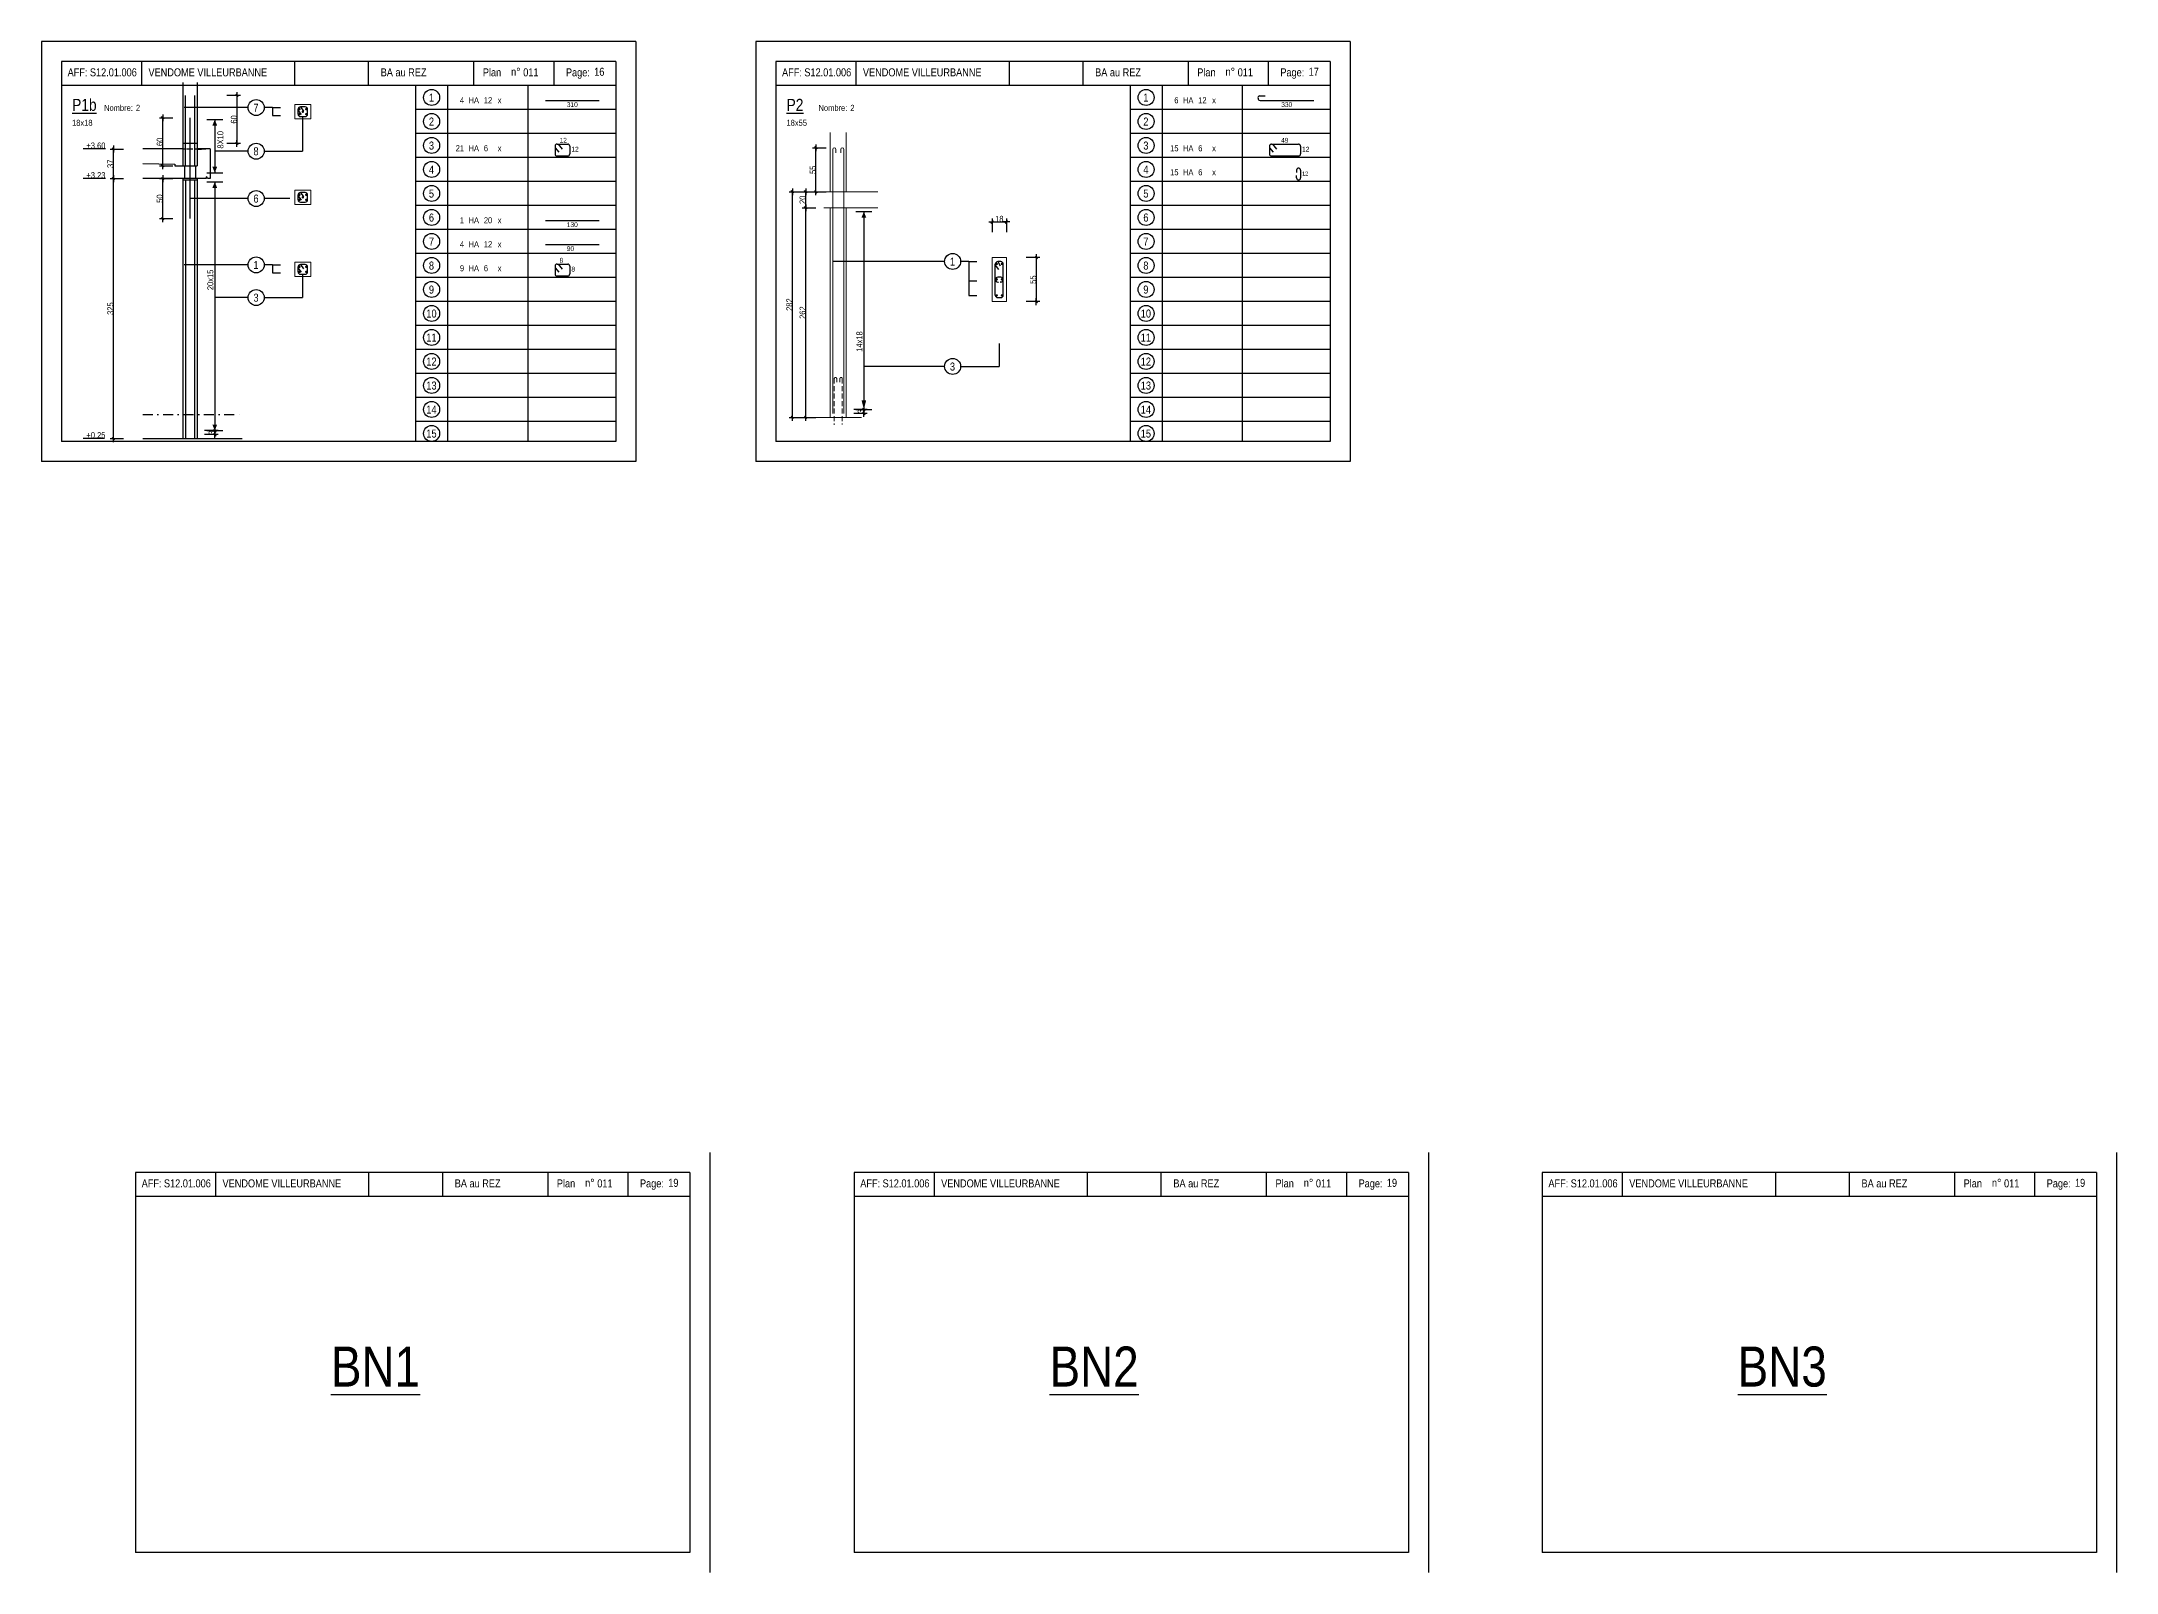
# Model space of a CAD drawing. Header units: metres. Extents: x -9927 to 45032, y -190416 to 12166.
# Drawn here: x 3712 to 8897, y -88247 to -84419 of the extents above; entities that cross this region are included whole.
import ezdxf
from ezdxf.enums import TextEntityAlignment as Align

# ---------------------------------------------------------------- set-up
doc = ezdxf.new("R2010")
doc.units = ezdxf.units.M
doc.header["$PDMODE"] = 65
for name, pattern in [('CACHE2', [0.1875, 0.125, -0.0625]), ('CONTINU', [0]), ('INTERROMPU2', [9.525, 6.35, -3.175]), ('TIRETPTX2', [50.8, 25.4, -12.7, 0, -12.7])]:
    doc.linetypes.add(name, pattern=pattern)
for name, color, linetype in [('01_cote_gen', 4, 'Continuous'), ('01_fenetres', 171, 'Continuous'), ('01_linteaux', 3, 'Continuous'), ('01_murs_sup', 6, 'INTERROMPU2'), ('01_sem', 42, 'Continuous'), ('01_texte', 230, 'Continuous'), ('AA_COTES', 2, 'Continuous')]:
    doc.layers.add(name, color=color, linetype=linetype)
doc.styles.add('ARIAL NA', font='ARIALN.TTF')
doc.styles.add('STYLE2', font='ARIALN.TTF')
doc.dimstyles.new('JB25', dxfattribs={"dimscale": 0.1, "dimtxt": 150, "dimasz": 17, "dimexe": 0.1, "dimexo": 0.1, "dimgap": 0.09, "dimtad": 1, "dimdec": 1, "dimlfac": 0.5, "dimdsep": 46, "dimtxsty": 'STYLE2', "dimblk1": 'BOND_G', "dimblk2": 'BOND_D', "dimsah": 1, "dimcen": 1.5, "dimdle": 0.01, "dimse1": 1, "dimse2": 1, "dimclrd": 4, "dimclre": 2, "dimclrt": 5, "dimadec": 0, "dimazin": 0, "dimtfac": 2.333333, "dimtdec": 1, "dimtix": 1, "dimtmove": 2, "dimatfit": 3, "dimldrblk": 'BOND_G', "dimfxl": 1, "dimtolj": 1, "dimtzin": 0, "dimarcsym": 0})

# ---------------------------------------------------------------- blocks, each defined once
blk = doc.blocks.new('BOND_G')
at = {"layer": 'AA_COTES', "color": 0}
for p, q in [((5, 0), (-5, 0)), ((1.8, 1.8), (-1.8, -1.8)), ((0, -5), (0, 15))]:
    blk.add_line(p, q, dxfattribs=at)
blk = doc.blocks.new('BOND_D')
at = {"layer": 'AA_COTES', "color": 0}
for p, q in [((5, 0), (-5, 0)), ((-1.8, -1.8), (1.8, 1.8)), ((0, 5), (0, -15))]:
    blk.add_line(p, q, dxfattribs=at)
blk = doc.blocks.new('*D792')
at = {"layer": '01_cote_gen', "color": 4, "linetype": 'Continuous', "lineweight": -2, "transparency": 16777216}
blk.add_line((3891.5, -85410), (3891.5, -84763.4), dxfattribs=at)
at = {"layer": 'DEFPOINTS', "color": 0, "linetype": 'Continuous', "lineweight": 0, "transparency": 16777216}
for p in [(3891.5, -84761.7), (4030.8, -84761.7), (4157.1, -85411.7)]:
    blk.add_point(p, dxfattribs=at)
at = {"layer": '01_cote_gen', "color": 4, "linetype": 'Continuous', "lineweight": -2, "transparency": 16777216, "xscale": 1.7, "yscale": 1.7, "zscale": 1.7}
for name, p, rotation in [('BOND_D', (3891.5, -84761.7), 90), ('BOND_G', (3891.5, -85411.7), 270)]:
    blk.add_blockref(name, p, dxfattribs=dict(at, rotation=rotation))
at = {"layer": '01_cote_gen', "color": 5, "linetype": 'Continuous', "lineweight": 0, "transparency": 16777216, "insert": (3883.9, -85086.7), "char_height": 15, "attachment_point": 5, "rotation": 90, "style": 'STYLE2'}
blk.add_mtext('\\A1;325', dxfattribs=at)
blk = doc.blocks.new('*D793')
at = {"layer": '01_cote_gen', "color": 4, "linetype": 'Continuous', "lineweight": -2, "transparency": 16777216}
blk.add_line((3891.5, -84760), (3891.5, -84689.4), dxfattribs=at)
at = {"layer": 'DEFPOINTS', "color": 0, "linetype": 'Continuous', "lineweight": 0, "transparency": 16777216}
for p in [(3891.5, -84687.7), (3979.1, -84687.7), (3979.1, -84761.7)]:
    blk.add_point(p, dxfattribs=at)
at = {"layer": '01_cote_gen', "color": 4, "linetype": 'Continuous', "lineweight": -2, "transparency": 16777216, "xscale": 1.7, "yscale": 1.7, "zscale": 1.7}
for name, p, rotation in [('BOND_D', (3891.5, -84687.7), 90), ('BOND_G', (3891.5, -84761.7), 270)]:
    blk.add_blockref(name, p, dxfattribs=dict(at, rotation=rotation))
at = {"layer": '01_cote_gen', "color": 5, "linetype": 'Continuous', "lineweight": 0, "transparency": 16777216, "insert": (3883.9, -84724.7), "char_height": 15, "attachment_point": 5, "rotation": 90, "style": 'STYLE2'}
blk.add_mtext('\\A1;37', dxfattribs=at)
blk = doc.blocks.new('*D794')
at = {"layer": '01_cote_gen', "color": 4, "linetype": 'Continuous', "lineweight": -2, "transparency": 16777216}
blk.add_line((4144.8, -85393.4), (4144.8, -85400), dxfattribs=at)
at = {"layer": 'DEFPOINTS', "color": 0, "linetype": 'Continuous', "lineweight": 0, "transparency": 16777216}
for p in [(4094.9, -85401.7), (4138, -85391.7), (4144.8, -85401.7)]:
    blk.add_point(p, dxfattribs=at)
at = {"layer": '01_cote_gen', "color": 4, "linetype": 'Continuous', "lineweight": -2, "transparency": 16777216, "xscale": 1.7, "yscale": 1.7, "zscale": 1.7}
for name, p, rotation in [('BOND_G', (4144.8, -85391.7), 90), ('BOND_D', (4144.8, -85401.7), 270)]:
    blk.add_blockref(name, p, dxfattribs=dict(at, rotation=rotation))
at = {"layer": '01_cote_gen', "color": 5, "linetype": 'Continuous', "lineweight": 0, "transparency": 16777216, "insert": (4137.1, -85396.7), "char_height": 15, "attachment_point": 5, "rotation": 90, "style": 'STYLE2'}
blk.add_mtext('\\A1;3', dxfattribs=at)
blk = doc.blocks.new('*D795')
at = {"layer": '01_cote_gen', "color": 4, "linetype": 'Continuous', "lineweight": -2, "transparency": 16777216}
blk.add_line((4014.8, -84860), (4014.8, -84763.4), dxfattribs=at)
at = {"layer": 'DEFPOINTS', "color": 0, "linetype": 'Continuous', "lineweight": 0, "transparency": 16777216}
for p in [(4014.8, -84761.7), (4053.3, -84761.7), (4046.5, -84861.7)]:
    blk.add_point(p, dxfattribs=at)
at = {"layer": '01_cote_gen', "color": 4, "linetype": 'Continuous', "lineweight": -2, "transparency": 16777216, "xscale": 1.7, "yscale": 1.7, "zscale": 1.7}
for name, p, rotation in [('BOND_D', (4014.8, -84761.7), 90), ('BOND_G', (4014.8, -84861.7), 270)]:
    blk.add_blockref(name, p, dxfattribs=dict(at, rotation=rotation))
at = {"layer": '01_cote_gen', "color": 5, "linetype": 'Continuous', "lineweight": 0, "transparency": 16777216, "insert": (4007.2, -84811.7), "char_height": 15, "attachment_point": 5, "rotation": 90, "style": 'STYLE2'}
blk.add_mtext('\\A1;50', dxfattribs=at)
blk = doc.blocks.new('*D796')
at = {"layer": '01_cote_gen', "color": 4, "linetype": 'Continuous', "lineweight": -2, "transparency": 16777216}
blk.add_line((4014.8, -84728), (4014.8, -84611.4), dxfattribs=at)
at = {"layer": 'DEFPOINTS', "color": 0, "linetype": 'Continuous', "lineweight": 0, "transparency": 16777216}
for p in [(4014.8, -84609.7), (4082.9, -84609.7), (4077.9, -84729.7)]:
    blk.add_point(p, dxfattribs=at)
at = {"layer": '01_cote_gen', "color": 4, "linetype": 'Continuous', "lineweight": -2, "transparency": 16777216, "xscale": 1.7, "yscale": 1.7, "zscale": 1.7}
for name, p, rotation in [('BOND_D', (4014.8, -84609.7), 90), ('BOND_G', (4014.8, -84729.7), 270)]:
    blk.add_blockref(name, p, dxfattribs=dict(at, rotation=rotation))
at = {"layer": '01_cote_gen', "color": 5, "linetype": 'Continuous', "lineweight": 0, "transparency": 16777216, "insert": (4007.2, -84669.7), "char_height": 15, "attachment_point": 5, "rotation": 90, "style": 'STYLE2'}
blk.add_mtext('\\A1;60', dxfattribs=at)
blk = doc.blocks.new('*D797')
at = {"layer": '01_cote_gen', "color": 4, "linetype": 'Continuous', "lineweight": -2, "transparency": 16777216}
blk.add_line((4200.2, -84555.4), (4200.2, -84672), dxfattribs=at)
at = {"layer": 'DEFPOINTS', "color": 0, "linetype": 'Continuous', "lineweight": 0, "transparency": 16777216}
for p in [(4121.5, -84553.7), (4127.9, -84673.7), (4200.2, -84673.7)]:
    blk.add_point(p, dxfattribs=at)
at = {"layer": '01_cote_gen', "color": 4, "linetype": 'Continuous', "lineweight": -2, "transparency": 16777216, "xscale": 1.7, "yscale": 1.7, "zscale": 1.7}
for name, p, rotation in [('BOND_G', (4200.2, -84553.7), 90), ('BOND_D', (4200.2, -84673.7), 270)]:
    blk.add_blockref(name, p, dxfattribs=dict(at, rotation=rotation))
at = {"layer": '01_cote_gen', "color": 5, "linetype": 'Continuous', "lineweight": 0, "transparency": 16777216, "insert": (4192.6, -84613.7), "char_height": 15, "attachment_point": 5, "rotation": 90, "style": 'STYLE2'}
blk.add_mtext('\\A1;60', dxfattribs=at)
blk = doc.blocks.new('*D798')
at = {"layer": '01_cote_gen', "color": 4, "linetype": 'Continuous', "lineweight": -2, "transparency": 16777216}
blk.add_line((5588.4, -85357), (5588.4, -84796.4), dxfattribs=at)
at = {"layer": 'DEFPOINTS', "color": 0, "linetype": 'Continuous', "lineweight": 0, "transparency": 16777216}
for p in [(5588.4, -84794.7), (5723.1, -84794.7), (5683.1, -85358.7)]:
    blk.add_point(p, dxfattribs=at)
at = {"layer": '01_cote_gen', "color": 4, "linetype": 'Continuous', "lineweight": -2, "transparency": 16777216, "xscale": 1.7, "yscale": 1.7, "zscale": 1.7}
for name, p, rotation in [('BOND_D', (5588.4, -84794.7), 90), ('BOND_G', (5588.4, -85358.7), 270)]:
    blk.add_blockref(name, p, dxfattribs=dict(at, rotation=rotation))
at = {"layer": '01_cote_gen', "color": 5, "linetype": 'Continuous', "lineweight": 0, "transparency": 16777216, "insert": (5580.8, -85076.7), "char_height": 15, "attachment_point": 5, "rotation": 90, "style": 'STYLE2'}
blk.add_mtext('\\A1;282', dxfattribs=at)
blk = doc.blocks.new('*D799')
at = {"layer": '01_cote_gen', "color": 4, "linetype": 'Continuous', "lineweight": -2, "transparency": 16777216}
blk.add_line((5621.6, -84833), (5621.6, -84796.4), dxfattribs=at)
at = {"layer": 'DEFPOINTS', "color": 0, "linetype": 'Continuous', "lineweight": 0, "transparency": 16777216}
for p in [(5621.6, -84794.7), (5769.8, -84794.7), (5778.9, -84834.7)]:
    blk.add_point(p, dxfattribs=at)
at = {"layer": '01_cote_gen', "color": 4, "linetype": 'Continuous', "lineweight": -2, "transparency": 16777216, "xscale": 1.7, "yscale": 1.7, "zscale": 1.7}
for name, p, rotation in [('BOND_D', (5621.6, -84794.7), 90), ('BOND_G', (5621.6, -84834.7), 270)]:
    blk.add_blockref(name, p, dxfattribs=dict(at, rotation=rotation))
at = {"layer": '01_cote_gen', "color": 5, "linetype": 'Continuous', "lineweight": 0, "transparency": 16777216, "insert": (5613.9, -84814.7), "char_height": 15, "attachment_point": 5, "rotation": 90, "style": 'STYLE2'}
blk.add_mtext('\\A1;20', dxfattribs=at)
blk = doc.blocks.new('*D800')
at = {"layer": '01_cote_gen', "color": 4, "linetype": 'Continuous', "lineweight": -2, "transparency": 16777216}
blk.add_line((5621.6, -85357), (5621.6, -84836.4), dxfattribs=at)
at = {"layer": 'DEFPOINTS', "color": 0, "linetype": 'Continuous', "lineweight": 0, "transparency": 16777216}
for p in [(5621.6, -84834.7), (5630.1, -84834.7), (5639.7, -85358.7)]:
    blk.add_point(p, dxfattribs=at)
at = {"layer": '01_cote_gen', "color": 4, "linetype": 'Continuous', "lineweight": -2, "transparency": 16777216, "xscale": 1.7, "yscale": 1.7, "zscale": 1.7}
for name, p, rotation in [('BOND_D', (5621.6, -84834.7), 90), ('BOND_G', (5621.6, -85358.7), 270)]:
    blk.add_blockref(name, p, dxfattribs=dict(at, rotation=rotation))
at = {"layer": '01_cote_gen', "color": 5, "linetype": 'Continuous', "lineweight": 0, "transparency": 16777216, "insert": (5613.9, -85096.7), "char_height": 15, "attachment_point": 5, "rotation": 90, "style": 'STYLE2'}
blk.add_mtext('\\A1;262', dxfattribs=at)
blk = doc.blocks.new('*D801')
at = {"layer": '01_cote_gen', "color": 4, "linetype": 'Continuous', "lineweight": -2, "transparency": 16777216}
blk.add_line((5767, -85340.4), (5767, -85347), dxfattribs=at)
at = {"layer": 'DEFPOINTS', "color": 0, "linetype": 'Continuous', "lineweight": 0, "transparency": 16777216}
for p in [(5717.1, -85348.7), (5760.2, -85338.7), (5767, -85348.7)]:
    blk.add_point(p, dxfattribs=at)
at = {"layer": '01_cote_gen', "color": 4, "linetype": 'Continuous', "lineweight": -2, "transparency": 16777216, "xscale": 1.7, "yscale": 1.7, "zscale": 1.7}
for name, p, rotation in [('BOND_G', (5767, -85338.7), 90), ('BOND_D', (5767, -85348.7), 270)]:
    blk.add_blockref(name, p, dxfattribs=dict(at, rotation=rotation))
at = {"layer": '01_cote_gen', "color": 5, "linetype": 'Continuous', "lineweight": 0, "transparency": 16777216, "insert": (5759.3, -85343.7), "char_height": 15, "attachment_point": 5, "rotation": 90, "style": 'STYLE2'}
blk.add_mtext('\\A1;3', dxfattribs=at)
blk = doc.blocks.new('*D802')
at = {"layer": '01_cote_gen', "color": 4, "linetype": 'Continuous', "lineweight": -2, "transparency": 16777216}
blk.add_line((5647.1, -84793), (5647.1, -84686.4), dxfattribs=at)
at = {"layer": 'DEFPOINTS', "color": 0, "linetype": 'Continuous', "lineweight": 0, "transparency": 16777216}
for p in [(5647.1, -84684.7), (5713.1, -84684.7), (5666.7, -84794.7)]:
    blk.add_point(p, dxfattribs=at)
at = {"layer": '01_cote_gen', "color": 4, "linetype": 'Continuous', "lineweight": -2, "transparency": 16777216, "xscale": 1.7, "yscale": 1.7, "zscale": 1.7}
for name, p, rotation in [('BOND_D', (5647.1, -84684.7), 90), ('BOND_G', (5647.1, -84794.7), 270)]:
    blk.add_blockref(name, p, dxfattribs=dict(at, rotation=rotation))
at = {"layer": '01_cote_gen', "color": 5, "linetype": 'Continuous', "lineweight": 0, "transparency": 16777216, "insert": (5639.5, -84739.7), "char_height": 15, "attachment_point": 5, "rotation": 90, "style": 'STYLE2'}
blk.add_mtext('\\A1;55', dxfattribs=at)
blk = doc.blocks.new('*D803')
at = {"layer": '01_cote_gen', "color": 4, "linetype": 'Continuous', "lineweight": -2, "transparency": 16777216}
blk.add_line((6197.9, -84961), (6197.9, -85067.6), dxfattribs=at)
at = {"layer": 'DEFPOINTS', "color": 0, "linetype": 'Continuous', "lineweight": 0, "transparency": 16777216}
for p in [(6123.5, -84959.3), (6123.5, -85069.3), (6197.9, -85069.3)]:
    blk.add_point(p, dxfattribs=at)
at = {"layer": '01_cote_gen', "color": 4, "linetype": 'Continuous', "lineweight": -2, "transparency": 16777216, "xscale": 1.7, "yscale": 1.7, "zscale": 1.7}
for name, p, rotation in [('BOND_G', (6197.9, -84959.3), 90), ('BOND_D', (6197.9, -85069.3), 270)]:
    blk.add_blockref(name, p, dxfattribs=dict(at, rotation=rotation))
at = {"layer": '01_cote_gen', "color": 5, "linetype": 'Continuous', "lineweight": 0, "transparency": 16777216, "insert": (6190.2, -85014.3), "char_height": 15, "attachment_point": 5, "rotation": 90, "style": 'STYLE2'}
blk.add_mtext('\\A1;55', dxfattribs=at)
blk = doc.blocks.new('*D804')
at = {"layer": '01_cote_gen', "color": 4, "linetype": 'Continuous', "lineweight": -2, "transparency": 16777216}
blk.add_line((6089.2, -84870.1), (6121.8, -84870.1), dxfattribs=at)
at = {"layer": 'DEFPOINTS', "color": 0, "linetype": 'Continuous', "lineweight": 0, "transparency": 16777216}
for p in [(6123.5, -84870.1), (6087.5, -84959.3), (6123.5, -84959.3)]:
    blk.add_point(p, dxfattribs=at)
at = {"layer": '01_cote_gen', "color": 4, "linetype": 'Continuous', "lineweight": -2, "transparency": 16777216, "xscale": 1.7, "yscale": 1.7, "zscale": 1.7, "rotation": 180}
blk.add_blockref('BOND_G', (6087.5, -84870.1), dxfattribs=at)
at = {"layer": '01_cote_gen', "color": 4, "linetype": 'Continuous', "lineweight": -2, "transparency": 16777216, "xscale": 1.7, "yscale": 1.7, "zscale": 1.7}
blk.add_blockref('BOND_D', (6123.5, -84870.1), dxfattribs=at)
at = {"layer": '01_cote_gen', "color": 5, "linetype": 'Continuous', "lineweight": 0, "transparency": 16777216, "insert": (6105.5, -84862.4), "char_height": 15, "attachment_point": 5, "style": 'STYLE2'}
blk.add_mtext('\\A1;18', dxfattribs=at)

msp = doc.modelspace()

# ---------------------------------------------------------------- linework, layer by layer
at = {"layer": '01_cote_gen', "color": 2, "linetype": 'CACHE2', "lineweight": 0, "ltscale": 100}
for p, q in [((5693.09, -85261.75), (5693.09, -85377.31)), ((5699.09, -85261.75), (5699.09, -85270.72)), ((5707.09, -85261.75), (5707.09, -85270.72)), ((5713.09, -85261.75), (5713.09, -85376.46))]:
    msp.add_line(p, q, dxfattribs=at)
for centre in [(5696.09, -85261.75), (5710.09, -85261.75)]:
    msp.add_arc(centre, 3, 0, 180, dxfattribs=at)
at = {"layer": '01_fenetres', "ltscale": 30}
for p, q in [((3761.76, -84468.86), (3761.76, -85418.86)), ((3761.76, -84468.86), (3761.76, -85418.86)), ((3761.76, -84468.86), (3761.76, -85418.86)), ((5146.76, -84468.86), (3761.76, -84468.86)), ((3961.76, -84468.86), (3961.76, -84528.86)), ((4344.26, -84468.86), (4344.26, -84528.86)), ((4528.52, -84468.86), (4528.52, -84528.86)), ((4792.62, -84528.86), (4792.62, -84468.86)), ((4992.62, -84528.86), (4992.62, -84468.86)), ((5146.76, -84468.86), (5146.76, -85418.86)), ((5547.2, -84468.86), (5547.2, -85418.86)), ((5547.2, -84468.86), (5547.2, -85418.86)), ((5547.2, -84468.86), (5547.2, -85418.86)), ((6932.2, -84468.86), (5547.2, -84468.86)), ((5747.2, -84468.86), (5747.2, -84528.86)), ((6129.7, -84468.86), (6129.7, -84528.86)), ((6313.96, -84468.86), (6313.96, -84528.86)), ((6578.07, -84528.86), (6578.07, -84468.86)), ((6778.07, -84528.86), (6778.07, -84468.86)), ((6932.2, -84468.86), (6932.2, -85418.86)), ((5146.76, -84528.86), (3761.76, -84528.86)), ((6932.2, -84528.86), (5547.2, -84528.86)), ((5146.76, -85418.86), (3761.76, -85418.86)), ((6932.2, -85418.86), (5547.2, -85418.86)), ((3946.79, -87246.54), (3946.79, -88196.54)), ((3946.79, -87246.54), (3946.79, -88196.54)), ((3946.79, -87246.54), (3946.79, -88196.54)), ((5331.79, -87246.54), (3946.79, -87246.54)), ((4146.79, -87246.54), (4146.79, -87306.54)), ((4529.29, -87246.54), (4529.29, -87306.54)), ((4713.56, -87246.54), (4713.56, -87306.54)), ((4977.66, -87306.54), (4977.66, -87246.54)), ((5177.66, -87306.54), (5177.66, -87246.54)), ((5331.79, -87246.54), (5331.79, -88196.54)), ((5742.74, -87246.54), (5742.74, -88196.54)), ((5742.74, -87246.54), (5742.74, -88196.54)), ((5742.74, -87246.54), (5742.74, -88196.54)), ((7127.74, -87246.54), (5742.74, -87246.54)), ((5942.74, -87246.54), (5942.74, -87306.54)), ((6325.24, -87246.54), (6325.24, -87306.54)), ((6509.5, -87246.54), (6509.5, -87306.54)), ((6773.6, -87306.54), (6773.6, -87246.54)), ((6973.6, -87306.54), (6973.6, -87246.54)), ((7127.74, -87246.54), (7127.74, -88196.54)), ((7462.47, -87246.54), (7462.47, -88196.54)), ((7462.47, -87246.54), (7462.47, -88196.54)), ((7462.47, -87246.54), (7462.47, -88196.54)), ((8847.47, -87246.54), (7462.47, -87246.54)), ((7662.47, -87246.54), (7662.47, -87306.54)), ((8044.97, -87246.54), (8044.97, -87306.54)), ((8229.23, -87246.54), (8229.23, -87306.54)), ((8493.34, -87306.54), (8493.34, -87246.54)), ((8693.34, -87306.54), (8693.34, -87246.54)), ((8847.47, -87246.54), (8847.47, -88196.54)), ((5331.79, -87306.54), (3946.79, -87306.54)), ((7127.74, -87306.54), (5742.74, -87306.54)), ((8847.47, -87306.54), (7462.47, -87306.54)), ((5331.79, -88196.54), (3946.79, -88196.54)), ((7127.74, -88196.54), (5742.74, -88196.54)), ((8847.47, -88196.54), (7462.47, -88196.54))]:
    msp.add_line(p, q, dxfattribs=at)
at = {"layer": '01_linteaux'}
for p, q in [((4064.9, -84521.3), (4064.9, -84673.65)), ((4100.9, -84521.3), (4100.9, -84673.65)), ((4070.89, -84553.65), (4070.89, -84729.65)), ((4094.54, -84553.65), (4094.54, -84729.65)), ((4064.9, -84687.65), (3964.65, -84687.65)), ((4068.9, -84729.65), (4068.9, -84761.65)), ((4096.9, -84729.65), (4096.9, -84761.65)), ((4132.9, -84687.65), (4100.9, -84687.65)), ((4064.9, -84761.65), (4064.9, -85411.65)), ((4100.9, -84765.65), (4064.9, -84765.65)), ((4071.35, -84767.33), (4071.35, -85411.65)), ((4094.28, -84767.33), (4094.28, -85411.65)), ((4100.9, -84761.65), (4100.9, -85411.65)), ((3964.65, -85411.65), (4213.63, -85411.65))]:
    msp.add_line(p, q, dxfattribs=at)
at = {"layer": '01_linteaux', "linetype": 'Continuous'}
for p, q in [((4971.53, -84566.1), (5105.84, -84566.1)), ((6755.74, -84555.12), (6769.48, -84555.12)), ((6756.97, -84566.1), (6891.28, -84566.1)), ((4995.21, -84680.39), (4995.21, -84700)), ((5000.21, -84675.39), (5027.11, -84675.39)), ((5002.9, -84675.39), (5012.88, -84687.7)), ((5032.11, -84680.39), (5032.11, -84700)), ((6780.65, -84680.39), (6780.65, -84700)), ((6785.65, -84675.39), (6853.23, -84675.39)), ((6788.34, -84675.39), (6798.32, -84687.7)), ((6858.23, -84680.39), (6858.23, -84700)), ((4995.21, -84684.53), (5004.4, -84695.87)), ((5000.21, -84705), (5027.11, -84705)), ((6780.65, -84684.53), (6789.84, -84695.87)), ((6785.65, -84705), (6853.23, -84705)), ((6848.23, -84740.39), (6848.23, -84746.77)), ((6848.23, -84760), (6848.23, -84754.16)), ((6858.23, -84740.39), (6858.23, -84760)), ((4971.53, -84866.34), (5105.84, -84866.34)), ((4971.53, -84926.1), (5105.84, -84926.1)), ((4995.21, -84980.39), (4995.21, -85000)), ((4995.21, -84984.53), (5004.4, -84995.87)), ((5000.21, -84975.39), (5027.11, -84975.39)), ((5002.9, -84975.39), (5012.88, -84987.7)), ((5032.11, -84980.39), (5032.11, -85000)), ((5000.21, -85005), (5027.11, -85005))]:
    msp.add_line(p, q, dxfattribs=at)
at = {"layer": '01_linteaux', "linetype": 'TIRETPTX2'}
msp.add_line((3964.65, -85351.65), (4213.63, -85351.65), dxfattribs=at)
at = {"layer": '01_linteaux', "linetype": 'Continuous'}
for centre, start, end in [((6756.85, -84559.99), 102.77382, 192.77382), ((6756.97, -84561.1), 180, 270), ((5000.21, -84680.39), 90, 180), ((5027.11, -84680.39), 0, 90), ((6785.65, -84680.39), 90, 180), ((6853.23, -84680.39), 0, 90), ((5000.21, -84700), 180, 270), ((5027.11, -84700), 270, 0), ((6785.65, -84700), 180, 270), ((6853.23, -84700), 270, 0), ((6853.23, -84740.39), 90, 180), ((6853.23, -84760), 180, 270), ((6853.23, -84740.39), 0, 90), ((6853.23, -84760), 270, 0), ((5000.21, -84980.39), 90, 180), ((5027.11, -84980.39), 0, 90), ((5000.21, -85000), 180, 270), ((5027.11, -85000), 270, 0)]:
    msp.add_arc(centre, 5, start, end, dxfattribs=at)
at = {"layer": '01_murs_sup', "linetype": 'CONTINU', "ltscale": 2}
for p, q in [((4082.9, -84861.65), (4082.9, -84609.65)), ((4100.9, -84673.65), (4064.9, -84673.65)), ((4064.9, -84673.65), (4064.9, -84729.65)), ((4100.9, -84673.65), (4100.9, -84729.65)), ((3964.65, -84724.08), (4044.9, -84725.17)), ((4044.9, -84725.17), (4044.9, -84729.65)), ((4044.9, -84729.65), (4100.9, -84729.65)), ((4132.9, -84687.65), (4100.9, -84689.65)), ((4132.9, -84687.65), (4132.9, -84761.65)), ((4122.9, -84761.65), (3964.65, -84761.65)), ((4122.9, -84757.65), (4122.9, -84761.65)), ((4132.9, -84761.65), (4126.9, -84761.65))]:
    msp.add_line(p, q, dxfattribs=at)
at = {"layer": '01_murs_sup', "color": 2}
msp.add_line((4064.9, -84687.65), (4100.9, -84687.65), dxfattribs=at)
at = {"layer": '01_murs_sup', "linetype": 'CONTINU', "ltscale": 2}
msp.add_arc((4122.9, -84761.65), 4, 0, 90, dxfattribs=at)
at = {"layer": '01_sem', "color": 2, "lineweight": 0, "ltscale": 7}
for p, q in [((4344.94, -84612.48), (4344.94, -84576.48)), ((4384.94, -84576.48), (4344.94, -84576.48)), ((4344.94, -84612.48), (4344.94, -84576.48)), ((4384.94, -84576.48), (4344.94, -84576.48)), ((4384.94, -84612.48), (4384.94, -84576.48)), ((4344.94, -84612.48), (4384.94, -84612.48)), ((4344.94, -84612.48), (4384.94, -84612.48)), ((5683.09, -84646.1), (5683.09, -84794.75)), ((5723.09, -84646.1), (5723.09, -84794.75)), ((5689.09, -84688.75), (5689.09, -85348.75)), ((5697.09, -84688.75), (5697.09, -84697.15)), ((5709.09, -84688.75), (5709.09, -84697.15)), ((5717.09, -84688.75), (5717.09, -85348.75)), ((4384.94, -84790.53), (4344.94, -84790.54)), ((4384.94, -84790.53), (4344.94, -84790.54)), ((4344.94, -84826.54), (4344.94, -84790.54)), ((4344.94, -84826.54), (4344.94, -84790.54)), ((4344.94, -84826.54), (4384.94, -84826.54)), ((4344.94, -84826.54), (4384.94, -84826.54)), ((4384.94, -84826.54), (4384.94, -84790.53)), ((5683.09, -84794.75), (5666.66, -84794.75)), ((5683.09, -84834.75), (5666.66, -84834.75)), ((5802.27, -84794.75), (5683.09, -84794.75)), ((5683.09, -84834.75), (5683.09, -85358.75)), ((5802.27, -84834.75), (5683.09, -84834.75)), ((5723.09, -84834.75), (5723.09, -85358.75)), ((4344.94, -85006.66), (4344.94, -84970.65)), ((4384.94, -84970.65), (4344.94, -84970.65)), ((4344.94, -85006.66), (4344.94, -84970.65)), ((4384.94, -84970.65), (4344.94, -84970.65)), ((4384.94, -85006.66), (4384.94, -84970.65)), ((6087.51, -85069.32), (6087.51, -84959.32)), ((6123.51, -84959.32), (6087.51, -84959.32)), ((6087.51, -85069.32), (6087.51, -84959.32)), ((6123.51, -84959.32), (6087.51, -84959.32)), ((6123.51, -85069.32), (6123.51, -84959.32)), ((4344.94, -85006.66), (4384.94, -85006.66)), ((4344.94, -85006.66), (4384.94, -85006.66)), ((6087.51, -85069.32), (6123.51, -85069.32)), ((6087.51, -85069.32), (6123.51, -85069.32)), ((5760.64, -85358.75), (5627.36, -85358.75))]:
    msp.add_line(p, q, dxfattribs=at)
for centre in [(5693.09, -84688.75), (5713.09, -84688.75)]:
    msp.add_arc(centre, 4, 0, 180, dxfattribs=at)
at = {"layer": '01_texte', "ltscale": 30}
for p, q in [((5196.76, -84418.86), (3711.76, -84418.86)), ((3711.76, -84418.86), (3711.76, -85468.86)), ((5196.76, -84418.86), (5196.76, -85468.86)), ((5196.76, -84418.86), (5196.76, -85468.86)), ((6982.2, -84418.86), (5497.2, -84418.86)), ((5497.2, -84418.86), (5497.2, -85468.86)), ((6982.2, -84418.86), (6982.2, -85468.86)), ((6982.2, -84418.86), (6982.2, -85468.86)), ((4646.76, -84528.86), (4646.76, -85418.86)), ((4726.76, -84528.86), (4726.76, -85418.86)), ((4926.76, -84528.86), (4926.76, -85418.86)), ((6432.2, -84528.86), (6432.2, -85418.86)), ((6512.2, -84528.86), (6512.2, -85418.86)), ((6712.2, -84528.86), (6712.2, -85418.86)), ((4124.64, -84613.97), (4164.95, -84613.97)), ((4144.79, -84613.97), (4144.79, -84747.29)), ((4352.94, -84600.48), (4352.94, -84588.48)), ((4352.94, -84591.03), (4360.94, -84601.76)), ((4370.94, -84582.48), (4358.94, -84582.48)), ((4358.94, -84582.48), (4366.94, -84593.21)), ((4358.94, -84606.48), (4370.94, -84606.48)), ((4376.94, -84600.48), (4376.94, -84588.48)), ((5146.76, -84588.86), (4646.76, -84588.86)), ((6932.2, -84588.86), (6432.2, -84588.86)), ((5146.76, -84648.86), (4646.76, -84648.86)), ((6932.2, -84648.86), (6432.2, -84648.86)), ((5146.76, -84708.86), (4646.76, -84708.86)), ((6932.2, -84708.86), (6432.2, -84708.86)), ((4124.64, -84747.29), (4164.95, -84747.29)), ((4124.64, -84769.8), (4164.95, -84769.8)), ((4144.79, -84769.8), (4144.79, -85398.53)), ((4144.79, -84769.8), (4144.79, -85058.7)), ((5146.76, -84768.86), (4646.76, -84768.86)), ((6932.2, -84768.86), (6432.2, -84768.86)), ((4352.94, -84814.54), (4352.94, -84802.53)), ((4352.94, -84805.09), (4360.94, -84815.81)), ((4370.94, -84796.53), (4358.94, -84796.53)), ((4358.94, -84796.53), (4366.94, -84807.26)), ((4358.94, -84820.54), (4370.94, -84820.54)), ((4376.94, -84814.54), (4376.94, -84802.53)), ((5146.76, -84828.86), (4646.76, -84828.86)), ((6932.2, -84828.86), (6432.2, -84828.86)), ((5146.76, -84888.86), (4646.76, -84888.86)), ((5746.83, -84844.03), (5787.14, -84844.03)), ((5766.99, -84844.03), (5766.99, -85345.62)), ((6932.2, -84888.86), (6432.2, -84888.86)), ((4352.94, -84994.66), (4352.94, -84982.65)), ((4352.94, -84985.21), (4360.94, -84995.93)), ((4370.94, -84976.65), (4358.94, -84976.65)), ((4358.94, -84976.65), (4366.94, -84987.38)), ((4376.94, -84994.66), (4376.94, -84982.65)), ((5146.76, -84948.86), (4646.76, -84948.86)), ((6095.51, -85053.32), (6095.51, -84975.32)), ((6095.51, -84977.87), (6103.51, -84988.6)), ((6109.51, -84969.32), (6101.51, -84969.32)), ((6101.51, -84969.32), (6107.51, -84980.05)), ((6115.51, -85053.32), (6115.51, -84975.32)), ((6932.2, -84948.86), (6432.2, -84948.86)), ((4358.94, -85000.66), (4370.94, -85000.66)), ((5146.76, -85008.86), (4646.76, -85008.86)), ((6109.51, -85008.32), (6101.51, -85008.32)), ((6101.51, -85020.32), (6103.69, -85020.32)), ((6109.51, -85020.32), (6107.32, -85020.32)), ((6932.2, -85008.86), (6432.2, -85008.86)), ((5146.76, -85068.86), (4646.76, -85068.86)), ((6101.51, -85059.32), (6109.51, -85059.32)), ((6932.2, -85068.86), (6432.2, -85068.86)), ((5146.76, -85128.86), (4646.76, -85128.86)), ((6932.2, -85128.86), (6432.2, -85128.86)), ((5146.76, -85188.86), (4646.76, -85188.86)), ((6932.2, -85188.86), (6432.2, -85188.86)), ((5146.76, -85248.86), (4646.76, -85248.86)), ((6932.2, -85248.86), (6432.2, -85248.86)), ((5146.76, -85308.86), (4646.76, -85308.86)), ((5746.83, -85338.75), (5787.14, -85338.75)), ((6932.2, -85308.86), (6432.2, -85308.86)), ((4124.64, -85391.65), (4164.95, -85391.65)), ((5146.76, -85368.86), (4646.76, -85368.86)), ((6932.2, -85368.86), (6432.2, -85368.86)), ((5196.76, -85468.86), (3711.76, -85468.86)), ((6982.2, -85468.86), (5497.2, -85468.86)), ((5381.79, -87196.54), (5381.79, -88246.54)), ((7177.74, -87196.54), (7177.74, -88246.54)), ((8897.47, -87196.54), (8897.47, -88246.54))]:
    msp.add_line(p, q, dxfattribs=at)
at = {"layer": '01_texte'}
for p, q in [((4228.25, -84584.08), (4068.5, -84584.08)), ((4288.72, -84584.08), (4268.25, -84584.08)), ((4288.72, -84584.08), (4288.72, -84603.84)), ((4288.72, -84584.08), (4308.73, -84584.08)), ((4288.72, -84603.84), (4308.73, -84603.84)), ((4364.15, -84606.48), (4364.15, -84693.14)), ((3871.73, -84687.65), (3816.14, -84687.65)), ((4228.25, -84693.14), (4146.39, -84693.14)), ((4268.25, -84693.14), (4364.15, -84693.14)), ((3871.73, -84761.65), (3816.14, -84761.65)), ((4228.25, -84811.47), (4082.9, -84811.47)), ((4332.12, -84811.47), (4268.25, -84811.47)), ((4228.25, -84977.44), (4068.5, -84977.44)), ((4288.72, -84977.44), (4268.25, -84977.44)), ((4288.72, -84977.44), (4288.72, -84997.2)), ((4288.72, -84977.44), (4308.73, -84977.44)), ((5968.82, -84968.83), (5689.09, -84968.83)), ((6029.29, -84968.83), (6008.82, -84968.83)), ((6029.29, -84968.83), (6029.29, -85053.81)), ((6029.29, -84968.83), (6049.3, -84968.83)), ((4288.72, -84997.2), (4308.73, -84997.2)), ((4364.15, -85002.07), (4364.15, -85059.09)), ((6029.29, -85017.17), (6049.3, -85017.17)), ((4228.25, -85059.09), (4146.39, -85059.09)), ((4268.25, -85059.09), (4364.15, -85059.09)), ((6029.29, -85053.81), (6049.3, -85053.81)), ((6104.72, -85174.25), (6104.72, -85231.27)), ((5968.82, -85231.27), (5766.99, -85231.27)), ((6008.82, -85231.27), (6104.72, -85231.27)), ((3868.99, -85411.65), (3816.14, -85411.65))]:
    msp.add_line(p, q, dxfattribs=at)
at = {"layer": '01_texte', "ltscale": 30, "const_width": 3, "flags": 128}
for points in [[(4357.87, -84588.18, -1), (4354.87, -84588.18, -1)], [(4357.87, -84600.78, 1), (4354.87, -84600.78, 1)], [(4366.44, -84594.48, -1), (4363.44, -84594.48, -1)], [(4372, -84588.18, 1), (4375, -84588.18, 1)], [(4372, -84600.78, -1), (4375, -84600.78, -1)], [(4357.87, -84802.24, -1), (4354.87, -84802.24, -1)], [(4357.87, -84814.84, 1), (4354.87, -84814.84, 1)], [(4366.44, -84808.54, -1), (4363.44, -84808.54, -1)], [(4372, -84802.24, 1), (4375, -84802.24, 1)], [(4372, -84814.84, -1), (4375, -84814.84, -1)], [(4357.87, -84982.36, -1), (4354.87, -84982.36, -1)], [(4357.87, -84994.95, 1), (4354.87, -84994.95, 1)], [(4372, -84982.36, 1), (4375, -84982.36, 1)], [(4372, -84994.95, -1), (4375, -84994.95, -1)], [(6100.44, -84975.02, -1), (6097.44, -84975.02, -1)], [(6110.57, -84975.02, 1), (6113.57, -84975.02, 1)], [(6100.44, -85013.52, 1), (6097.44, -85013.52, 1)], [(6110.57, -85013.52, -1), (6113.57, -85013.52, -1)], [(6100.44, -85053.62, 1), (6097.44, -85053.62, 1)], [(6110.57, -85053.62, -1), (6113.57, -85053.62, -1)]]:
    msp.add_lwpolyline(points, format="xyb", close=True, dxfattribs=at)
at = {"layer": '01_texte'}
for centre in [(4248.25, -84584.08), (4686.76, -84558.86), (6472.2, -84558.86), (4686.76, -84618.86), (6472.2, -84618.86), (4248.25, -84693.14), (4686.76, -84678.86), (6472.2, -84678.86), (4686.76, -84738.86), (6472.2, -84738.86), (4686.76, -84798.86), (6472.2, -84798.86), (4248.25, -84811.47), (4686.76, -84858.86), (6472.2, -84858.86), (4686.76, -84918.86), (6472.2, -84918.86), (4248.25, -84977.44), (4686.76, -84978.86), (5988.82, -84968.83), (6472.2, -84978.86), (4248.25, -85059.09), (4686.76, -85038.86), (6472.2, -85038.86), (4686.76, -85098.86), (6472.2, -85098.86), (4686.76, -85158.86), (6472.2, -85158.86), (4686.76, -85218.86), (6472.2, -85218.86), (5988.82, -85231.27), (4686.76, -85278.86), (6472.2, -85278.86), (4686.76, -85338.86), (6472.2, -85338.86), (4686.76, -85398.86), (6472.2, -85398.86)]:
    msp.add_circle(centre, 20, dxfattribs=at)
at = {"layer": '01_texte', "ltscale": 30}
for centre, start, end in [((4358.94, -84588.48), 90.00091, 180), ((4358.94, -84600.48), 180, 270), ((4370.94, -84588.48), 0, 90.00091), ((4370.94, -84600.48), 270, 0), ((4358.94, -84802.53), 90.00091, 180), ((4358.94, -84814.54), 180, 270), ((4370.94, -84802.53), 0, 90.00091), ((4370.94, -84814.54), 270, 0), ((4358.94, -84982.65), 90.00091, 180), ((4370.94, -84982.65), 0, 90.00091), ((6101.51, -84975.32), 90.00091, 180), ((6109.51, -84975.32), 0, 90.00091), ((4358.94, -84994.66), 180, 270), ((4370.94, -84994.66), 270, 0), ((6101.51, -85014.32), 90.00091, 180), ((6101.51, -85014.32), 180, 269.99909), ((6109.51, -85014.32), 0, 90.00091), ((6109.51, -85014.32), 269.99909, 360), ((6101.51, -85053.32), 180, 270), ((6109.51, -85053.32), 270, 0)]:
    msp.add_arc(centre, 6, start, end, dxfattribs=at)
for points in [[(4144.79, -84613.97), (4138.89, -84629.04), (4144.79, -84629.04)], [(4144.79, -84613.97), (4150.69, -84629.04), (4144.79, -84629.04)], [(4144.79, -84747.29), (4138.89, -84732.22), (4144.79, -84732.22)], [(4144.79, -84747.29), (4150.69, -84732.22), (4144.79, -84732.22)], [(4144.79, -84769.8), (4138.89, -84784.87), (4144.79, -84784.87)], [(4144.79, -84769.8), (4150.69, -84784.87), (4144.79, -84784.87)], [(5766.99, -84844.03), (5761.08, -84859.1), (5766.99, -84859.1)], [(5766.99, -84844.03), (5772.89, -84859.1), (5766.99, -84859.1)], [(5766.99, -85338.75), (5761.08, -85315.68), (5766.99, -85315.68)], [(5766.99, -85338.75), (5772.89, -85315.68), (5766.99, -85315.68)], [(4144.79, -85391.78), (4138.89, -85376.71), (4144.79, -85376.71)], [(4144.79, -85391.78), (4150.69, -85376.71), (4144.79, -85376.71)]]:
    msp.add_solid(points, dxfattribs=at)

# ---------------------------------------------------------------- texts
at = {"layer": '01_texte'}
for s, height, style, p in [('AFF:', 20, 'STYLE2', (3777.05, -84506.02)), ('S12.01.006', 20, 'STYLE2', (3832.72, -84506.02)), ('VENDOME VILLEURBANNE', 20, 'STYLE2', (3979.1, -84506.02)), ('BA au REZ', 20, 'STYLE2', (4559.46, -84506.02)), ('Plan', 20, 'STYLE2', (4814.67, -84506.02)), ('n%%D', 20, 'STYLE2', (4885.35, -84504.57)), ('011', 20, 'STYLE2', (4915.7, -84506.02)), ('Page:', 20, 'STYLE2', (5022.34, -84506.02)), ('16', 20, 'STYLE2', (5093.02, -84504.57)), ('AFF:', 20, 'STYLE2', (5562.49, -84506.02)), ('S12.01.006', 20, 'STYLE2', (5618.16, -84506.02)), ('VENDOME VILLEURBANNE', 20, 'STYLE2', (5764.54, -84506.02)), ('BA au REZ', 20, 'STYLE2', (6344.9, -84506.02)), ('Plan', 20, 'STYLE2', (6600.11, -84506.02)), ('n%%D', 20, 'STYLE2', (6670.8, -84504.57)), ('011', 20, 'STYLE2', (6701.14, -84506.02)), ('Page:', 20, 'STYLE2', (6807.78, -84506.02)), ('17', 20, 'STYLE2', (6878.46, -84504.57)), ('%%UP1b', 30, 'STYLE2', (3788.33, -84592.25)), ('Nombre:', 15, 'STYLE2', (3868.15, -84592.25)), ('2', 15, 'STYLE2', (3947.77, -84592.25)), ('HA', 15, 'STYLE2', (4779.05, -84573.27)), ('12', 15, 'STYLE2', (4817.22, -84573.27)), ('310', 12, 'STYLE2', (5024.59, -84582.6)), ('%%UP2', 30, 'STYLE2', (5573.77, -84592.25)), ('Nombre:', 15, 'STYLE2', (5653.59, -84592.25)), ('2', 15, 'STYLE2', (5733.21, -84592.25)), ('HA', 15, 'STYLE2', (6564.49, -84573.27)), ('12', 15, 'STYLE2', (6602.66, -84573.27)), ('330', 12, 'STYLE2', (6810.03, -84582.6)), ('18x18', 15, 'STYLE2', (3788.15, -84629.69)), ('18x55', 15, 'STYLE2', (5573.59, -84629.69)), ('+3.60', 15, 'ARIAL NA', (3824.02, -84686.55)), ('HA', 15, 'STYLE2', (4779.05, -84693.27)), ('6', 15, 'STYLE2', (4817.22, -84693.27)), ('12', 12, 'STYLE2', (5006.51, -84671.84)), ('12', 12, 'STYLE2', (5036.09, -84694.05)), ('HA', 15, 'STYLE2', (6564.49, -84693.27)), ('6', 15, 'STYLE2', (6602.66, -84693.27)), ('49', 12, 'STYLE2', (6809.71, -84671.84)), ('12', 12, 'STYLE2', (6862.22, -84694.05)), ('+3.23', 15, 'ARIAL NA', (3824.02, -84760.55)), ('HA', 15, 'STYLE2', (6564.49, -84753.27)), ('6', 15, 'STYLE2', (6602.66, -84753.27)), ('12', 10, 'STYLE2', (6862.22, -84754.05)), ('HA', 15, 'STYLE2', (4779.05, -84873.27)), ('20', 15, 'STYLE2', (4817.22, -84873.27)), ('130', 12, 'STYLE2', (5024.59, -84882.84)), ('HA', 15, 'STYLE2', (4779.05, -84933.27)), ('12', 15, 'STYLE2', (4817.22, -84933.27)), ('90', 12, 'STYLE2', (5024.59, -84942.6)), ('HA', 15, 'STYLE2', (4779.05, -84993.27)), ('6', 15, 'STYLE2', (4817.22, -84993.27)), ('8', 12, 'STYLE2', (5006.51, -84971.84)), ('8', 12, 'STYLE2', (5036.09, -84994.05)), ('+0.25', 15, 'ARIAL NA', (3824.02, -85410.55)), ('AFF:', 20, 'STYLE2', (3962.09, -87283.69)), ('S12.01.006', 20, 'STYLE2', (4017.75, -87283.69)), ('VENDOME VILLEURBANNE', 20, 'STYLE2', (4164.14, -87283.69)), ('BA au REZ', 20, 'STYLE2', (4744.5, -87283.69)), ('Plan', 20, 'STYLE2', (4999.71, -87283.69)), ('n%%D', 20, 'STYLE2', (5070.39, -87282.25)), ('011', 20, 'STYLE2', (5100.74, -87283.69)), ('Page:', 20, 'STYLE2', (5207.38, -87283.69)), ('19', 20, 'STYLE2', (5278.06, -87282.25)), ('AFF:', 20, 'STYLE2', (5758.03, -87283.69)), ('S12.01.006', 20, 'STYLE2', (5813.7, -87283.69)), ('VENDOME VILLEURBANNE', 20, 'STYLE2', (5960.08, -87283.69)), ('BA au REZ', 20, 'STYLE2', (6540.44, -87283.69)), ('Plan', 20, 'STYLE2', (6795.65, -87283.69)), ('n%%D', 20, 'STYLE2', (6866.33, -87282.25)), ('011', 20, 'STYLE2', (6896.68, -87283.69)), ('Page:', 20, 'STYLE2', (7003.32, -87283.69)), ('19', 20, 'STYLE2', (7074, -87282.25)), ('AFF:', 20, 'STYLE2', (7477.77, -87283.69)), ('S12.01.006', 20, 'STYLE2', (7533.43, -87283.69)), ('VENDOME VILLEURBANNE', 20, 'STYLE2', (7679.81, -87283.69)), ('BA au REZ', 20, 'STYLE2', (8260.18, -87283.69)), ('Plan', 20, 'STYLE2', (8515.38, -87283.69)), ('n%%D', 20, 'STYLE2', (8586.07, -87282.25)), ('011', 20, 'STYLE2', (8616.41, -87283.69)), ('Page:', 20, 'STYLE2', (8723.05, -87283.69)), ('19', 20, 'STYLE2', (8793.74, -87282.25)), ('%%UBN1', 100, 'STYLE2', (4435.07, -87781.64)), ('%%UBN2', 100, 'STYLE2', (6231.01, -87781.64)), ('%%UBN3', 100, 'STYLE2', (7950.74, -87781.64))]:
    msp.add_text(s, height=height, dxfattribs=dict(at, style=style)).set_placement(p)
at = {"layer": '01_texte', "style": 'STYLE2'}
for s, p in [('7', (4247.85, -84584.3)), ('1', (4686.35, -84559.09)), ('1', (6471.79, -84559.09)), ('2', (4686.35, -84619.09)), ('2', (6471.79, -84619.09)), ('3', (4686.35, -84679.09)), ('3', (6471.79, -84679.09)), ('8', (4247.85, -84693.36)), ('4', (4686.35, -84739.09)), ('4', (6471.79, -84739.09)), ('6', (4247.85, -84811.7)), ('5', (4686.35, -84799.09)), ('5', (6471.79, -84799.09)), ('6', (4686.35, -84859.09)), ('6', (6471.79, -84859.09)), ('7', (4686.35, -84919.09)), ('7', (6471.79, -84919.09)), ('1', (4247.85, -84977.66)), ('8', (4686.35, -84979.09)), ('1', (5988.42, -84969.06)), ('8', (6471.79, -84979.09)), ('9', (4686.35, -85039.09)), ('9', (6471.79, -85039.09)), ('3', (4247.85, -85059.32)), ('10', (4686.35, -85099.09)), ('10', (6471.79, -85099.09)), ('11', (4686.35, -85159.09)), ('11', (6471.79, -85159.09)), ('12', (4686.35, -85219.09)), ('3', (5988.42, -85231.5)), ('12', (6471.79, -85219.09)), ('13', (4686.35, -85279.09)), ('13', (6471.79, -85279.09)), ('14', (4686.35, -85339.09)), ('14', (6471.79, -85339.09)), ('15', (4686.35, -85399.09)), ('15', (6471.79, -85399.09))]:
    msp.add_text(s, height=20, dxfattribs=at).set_placement(p, align=Align.MIDDLE_CENTER)
for s, p in [('4', (4767.85, -84573.27)), ('6', (6553.29, -84573.27)), ('21', (4767.85, -84693.27)), ('15', (6553.29, -84693.27)), ('15', (6553.29, -84753.27)), ('1', (4767.85, -84873.27)), ('4', (4767.85, -84933.27)), ('9', (4767.85, -84993.27))]:
    msp.add_text(s, height=15, dxfattribs=at).set_placement(p, align=Align.RIGHT)
for p in [(4856.63, -84573.27), (6642.07, -84573.27), (4856.63, -84693.27), (6642.07, -84693.27), (6642.07, -84753.27), (4856.63, -84873.27), (4856.63, -84933.27), (4856.63, -84993.27)]:
    msp.add_text('x', height=15, dxfattribs=at).set_placement(p, align=Align.CENTER)
for s, p in [('8X10', (4166.32, -84686.62)), ('20x15', (4141.19, -85040.48)), ('14x18', (5763.38, -85194.61))]:
    msp.add_text(s, height=15, rotation=90, dxfattribs=at).set_placement(p)

# ---------------------------------------------------------------- dimensions: what is measured, and where the dimension line sits
at = {"layer": '01_cote_gen', "linetype": 'Continuous', "lineweight": 0}
for base, p1, p2, picture, middle in [((4200.23, -84673.65), (4121.55, -84553.65), (4127.91, -84673.65), '*D797', (4192.57, -84613.65)), ((4014.82, -84609.65), (4077.86, -84729.65), (4082.9, -84609.65), '*D796', (4007.15, -84669.65)), ((3891.55, -84687.65), (3979.06, -84761.65), (3979.06, -84687.65), '*D793', (3883.88, -84724.65)), ((5647.1, -84684.75), (5666.66, -84794.75), (5713.09, -84684.75), '*D802', (5639.46, -84739.75)), ((3891.55, -84761.65), (4157.05, -85411.65), (4030.77, -84761.65), '*D792', (3883.88, -85086.65)), ((4014.82, -84761.65), (4046.46, -84861.65), (4053.27, -84761.65), '*D795', (4007.15, -84811.65)), ((5588.42, -84794.75), (5683.09, -85358.75), (5723.09, -84794.75), '*D798', (5580.75, -85076.75)), ((5621.6, -84794.75), (5778.88, -84834.75), (5769.82, -84794.75), '*D799', (5613.93, -84814.75)), ((5621.6, -84834.75), (5639.72, -85358.75), (5630.1, -84834.75), '*D800', (5613.93, -85096.75)), ((6197.87, -85069.32), (6123.51, -84959.32), (6123.51, -85069.32), '*D803', (6190.23, -85014.32))]:
    dim = msp.add_linear_dim(base=base, p1=p1, p2=p2, angle=90, dimstyle='JB25', dxfattribs=at)
    dim.commit()
    dim.dimension.update_dxf_attribs({"geometry": picture, "text_midpoint": middle})
dim = msp.add_linear_dim(base=(6123.51, -84870.09), p1=(6087.51, -84959.32), p2=(6123.51, -84959.32), dimstyle='JB25', dxfattribs=at)
dim.commit()
dim.dimension.update_dxf_attribs({"geometry": '*D804', "text_midpoint": (6105.51, -84862.42)})
for base, p1, p2, picture, middle in [((5766.99, -85348.75), (5760.16, -85338.75), (5717.09, -85348.75), '*D801', (5759.32, -85343.75)), ((4144.79, -85401.65), (4137.97, -85391.65), (4094.9, -85401.65), '*D794', (4137.13, -85396.65))]:
    dim = msp.add_linear_dim(base=base, p1=p1, p2=p2, angle=90, text='3', dimstyle='JB25', dxfattribs=at)
    dim.commit()
    dim.dimension.update_dxf_attribs({"geometry": picture, "text_midpoint": middle})

doc.saveas('drawing.dxf')
